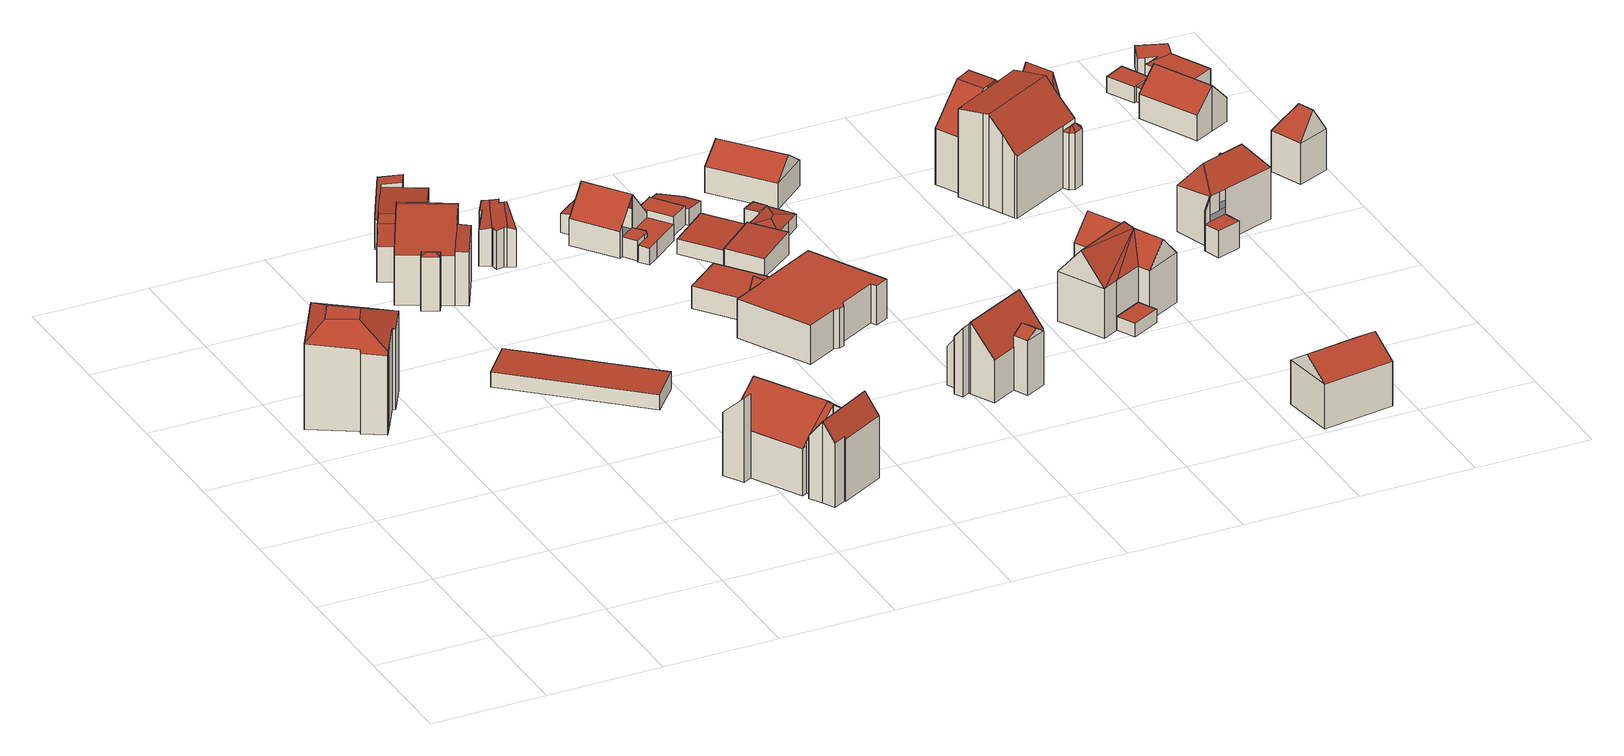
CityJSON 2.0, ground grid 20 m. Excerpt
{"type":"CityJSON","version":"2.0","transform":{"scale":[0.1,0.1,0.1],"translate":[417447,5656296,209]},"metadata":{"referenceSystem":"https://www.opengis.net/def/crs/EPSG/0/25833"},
"CityObjects":{
"building1":{"type":"Building","attributes":{"Dachtyp_tdc":"tdcCutTentRoof","Gemeindeschluessel":14612000,"Dachneigung":28.52,"QualitaetDacherkennung":40,"Geometrietyp2DReferenz":"3000","measuredHeight":17.37,"function":"31001_9998","roofType":"9999"},"geometry":[{"type":"Solid","lod":"2","boundaries":[[[[0,1,2,3]],[[1,4,5,2]],[[4,6,7,5]],[[6,8,9,7]],[[8,10,11,9]],[[10,12,13,11]],[[12,14,15,13]],[[14,16,17,15]],[[16,18,19,17]],[[18,20,21,19]],[[20,22,23,21]],[[22,24,25,23]],[[24,26,27,25]],[[26,28,29,27]],[[28,30,31,29]],[[30,0,3,31]],[[4,1,32,33]],[[16,14,12,10,8,6,4,33,34]],[[26,24,22,20,18,16,34,35]],[[1,0,30,28,26,35,32]],[[35,34,33,32]],[[3,2,5,7,9,11,13,15,17,19,21,23,25,27,29,31]]]],"semantics":{"surfaces":[{"type":"WallSurface"},{"type":"RoofSurface"},{"type":"GroundSurface"}],"values":[[0,0,0,0,0,0,0,0,0,0,0,0,0,0,0,0,1,1,1,1,1,2]]}}]},
"building2":{"type":"Building","attributes":{"Dachtyp_tdc":"tdcPolyFlatRoof","Gemeindeschluessel":14612000,"Dachneigung":3.77,"QualitaetDacherkennung":85,"Geometrietyp2DReferenz":"3000","measuredHeight":3.14,"function":"31001_9998","roofType":"2100"},"geometry":[{"type":"Solid","lod":"2","boundaries":[[[[36,37,38,39]],[[37,40,41,38]],[[40,42,43,41]],[[42,44,45,43]],[[44,46,47,45]],[[46,48,49,47]],[[48,36,39,49]],[[48,46,44,42,40,37,36]],[[39,38,41,43,45,47,49]]]],"semantics":{"surfaces":[{"type":"WallSurface"},{"type":"RoofSurface"},{"type":"GroundSurface"}],"values":[[0,0,0,0,0,0,0,1,2]]}}]},
"building3":{"type":"Building","attributes":{"Gemeindeschluessel":14612000,"Geometrietyp2DReferenz":"3000","function":"31001_9998","roofType":"9999"},"children":["building3-1","building3-2","building3-3","building3-4","building3-5","building3-6"]},
"building3-1":{"type":"BuildingPart","attributes":{"Dachtyp_tdc":"tdcPolyFlatRoof","Dachneigung":6.66,"QualitaetDacherkennung":49,"Geometrietyp2DReferenz":"3000","measuredHeight":5.8,"roofType":"2100"},"parents":["building3"],"geometry":[{"type":"MultiSurface","lod":"2","boundaries":[[[50,51,52,53,54]],[[51,55,56,52]],[[55,57,58,56]],[[57,59,60,58]],[[59,61,62,60]],[[61,63,64,65,62]],[[66,63,61,59,57,55,51,50,67]],[[53,52,56,58,60,62,65,68]]],"semantics":{"surfaces":[{"type":"WallSurface"},{"type":"RoofSurface"},{"type":"GroundSurface"}],"values":[0,0,0,0,0,0,1,2]}}]},
"building3-2":{"type":"BuildingPart","attributes":{"Dachtyp_tdc":"tdcPolyFlatRoof","Dachneigung":7.42,"QualitaetDacherkennung":67,"Geometrietyp2DReferenz":"3000","measuredHeight":7.03,"roofType":"2100"},"parents":["building3"],"geometry":[{"type":"MultiSurface","lod":"2","boundaries":[[[69,70,71,72]],[[70,73,74,71]],[[73,75,76,77,78,74]],[[75,73,70,69,79]],[[80,72,71,74,78]]],"semantics":{"surfaces":[{"type":"WallSurface"},{"type":"RoofSurface"},{"type":"GroundSurface"}],"values":[0,0,0,1,2]}}]},
"building3-3":{"type":"BuildingPart","attributes":{"Dachtyp_tdc":"tdcFreeFormRoof","Dachneigung":21.34,"QualitaetDacherkennung":14,"Geometrietyp2DReferenz":"3000","measuredHeight":9.99,"roofType":"5000"},"parents":["building3"],"geometry":[{"type":"MultiSurface","lod":"2","boundaries":[[[81,82,83,84,85]],[[82,86,87,83]],[[86,88,89,90,87]],[[91,88,86]],[[92,91,86,82]],[[92,82,81]],[[91,92,81,88]],[[84,83,87,90]]],"semantics":{"surfaces":[{"type":"WallSurface"},{"type":"RoofSurface"},{"type":"GroundSurface"}],"values":[0,0,0,1,1,1,1,2]}}]},
"building3-4":{"type":"BuildingPart","attributes":{"Dachtyp_tdc":"tdcGableRoof","Dachneigung":10.05,"QualitaetDacherkennung":28,"Geometrietyp2DReferenz":"3000","measuredHeight":7.06,"roofType":"3100"},"parents":["building3"],"geometry":[{"type":"MultiSurface","lod":"2","boundaries":[[[64,93,94,65]],[[93,95,96,94]],[[77,54,53,78]],[[64,97,67,98,99,100,93]],[[101,100,99,76,102]],[[77,76,99,98,50,54]],[[93,100,101,95]],[[65,94,96,80,78,53,68]]],"semantics":{"surfaces":[{"type":"WallSurface"},{"type":"RoofSurface"},{"type":"GroundSurface"}],"values":[0,0,0,1,1,0,0,2]}}]},
"building3-5":{"type":"BuildingPart","attributes":{"Dachtyp_tdc":"tdcPolyFlatRoof","Dachneigung":6.28,"QualitaetDacherkennung":40,"Geometrietyp2DReferenz":"3000","measuredHeight":9.75,"roofType":"2100"},"parents":["building3"],"geometry":[{"type":"MultiSurface","lod":"2","boundaries":[[[103,104,105,106,107]],[[108,109,110,111,112]],[[109,103,107,110]],[[109,108,113,104,103]],[[107,106,111,110]]],"semantics":{"surfaces":[{"type":"WallSurface"},{"type":"RoofSurface"},{"type":"GroundSurface"}],"values":[0,0,0,1,2]}}]},
"building3-6":{"type":"BuildingPart","attributes":{"Dachtyp_tdc":"tdcGableRoof","Dachneigung":10.21,"QualitaetDacherkennung":14,"Geometrietyp2DReferenz":"3000","measuredHeight":11.13,"roofType":"3100"},"parents":["building3"],"geometry":[{"type":"MultiSurface","lod":"2","boundaries":[[[114,115,116,96,95,101]],[[115,112,111,116]],[[105,85,84,106]],[[89,117,118,90]],[[117,119,69,72,118]],[[120,121,122,123,124]],[[89,85,105,113,125,123,122,126,117]],[[117,126,119]],[[119,126,122,121,127]],[[115,124,123,125,108,112]],[[114,120,124,115]],[[127,121,120,114]],[[96,116,111,106,84,90,118,72,80]]],"semantics":{"surfaces":[{"type":"WallSurface"},{"type":"RoofSurface"},{"type":"GroundSurface"}],"values":[0,0,0,0,0,1,1,0,0,0,0,0,2]}}]},
"building4":{"type":"Building","attributes":{"Gemeindeschluessel":14612000,"Geometrietyp2DReferenz":"3000","function":"31001_9998","roofType":"9999"},"children":["building4-1","building4-2","building4-3","building4-4","building4-5"]},
"building4-1":{"type":"BuildingPart","attributes":{"Dachtyp_tdc":"tdcPolyFlatRoof","Dachneigung":43.69,"QualitaetDacherkennung":62,"Geometrietyp2DReferenz":"3000","measuredHeight":14.95,"roofType":"2100"},"parents":["building4"],"geometry":[{"type":"MultiSurface","lod":"2","boundaries":[[[128,129,130,131]],[[129,132,133,134,130]],[[135,128,131,136,137]],[[135,132,129,128]],[[131,130,134,136]]],"semantics":{"surfaces":[{"type":"WallSurface"},{"type":"RoofSurface"},{"type":"GroundSurface"}],"values":[0,0,0,1,2]}}]},
"building4-2":{"type":"BuildingPart","attributes":{"Dachtyp_tdc":"tdcGableRoof","Dachneigung":52.6,"QualitaetDacherkennung":53,"Geometrietyp2DReferenz":"3000","measuredHeight":14.58,"roofType":"3100"},"parents":["building4"],"geometry":[{"type":"MultiSurface","lod":"2","boundaries":[[[138,139,140,141]],[[139,142,143,140]],[[142,144,145,143]],[[144,146,147,145]],[[146,148,149,147]],[[148,150,151,149]],[[150,152,153,151]],[[152,154,155,156,153]],[[150,148,146,144,142,139]],[[139,138,157,158,154,152,150]],[[141,140,143,145,147,149,151,153,156,159]]],"semantics":{"surfaces":[{"type":"WallSurface"},{"type":"RoofSurface"},{"type":"GroundSurface"}],"values":[0,0,0,0,0,0,0,0,1,1,2]}}]},
"building4-3":{"type":"BuildingPart","attributes":{"Dachtyp_tdc":"tdcGableRoof","Dachneigung":35.42,"QualitaetDacherkennung":47,"Geometrietyp2DReferenz":"3000","measuredHeight":13.56,"roofType":"3100"},"parents":["building4"],"geometry":[{"type":"MultiSurface","lod":"2","boundaries":[[[155,160,161,162,163,156]],[[164,165,159,166]],[[167,168,169,170,171,157,172]],[[155,158,171,170,160]],[[164,167,172,165]],[[159,156,163,173,166]]],"semantics":{"surfaces":[{"type":"WallSurface"},{"type":"RoofSurface"},{"type":"GroundSurface"}],"values":[0,0,1,1,0,2]}}]},
"building4-4":{"type":"BuildingPart","attributes":{"Dachtyp_tdc":"tdcGableRoof","Dachneigung":36.46,"QualitaetDacherkennung":37,"Geometrietyp2DReferenz":"3000","measuredHeight":13.59,"roofType":"3100"},"parents":["building4"],"geometry":[{"type":"MultiSurface","lod":"2","boundaries":[[[162,174,175,163]],[[174,137,136,175]],[[133,176,177,134]],[[176,178,179,177]],[[180,181,182,183,184]],[[185,186,174,161,187,169,184,183]],[[162,161,174]],[[137,186,185,133]],[[174,186,137]],[[133,185,183,182,176]],[[176,182,181,188,178]],[[179,173,163,175,136,134,177]]],"semantics":{"surfaces":[{"type":"WallSurface"},{"type":"RoofSurface"},{"type":"GroundSurface"}],"values":[0,0,0,0,1,1,0,0,0,0,0,2]}}]},
"building4-5":{"type":"BuildingPart","attributes":{"Dachtyp_tdc":"tdcPolyFlatRoof","Dachneigung":36.6,"QualitaetDacherkennung":60,"Geometrietyp2DReferenz":"3000","measuredHeight":11.81,"roofType":"2100"},"parents":["building4"],"geometry":[{"type":"MultiSurface","lod":"2","boundaries":[[[188,189,190,179,178]],[[189,191,192,190]],[[191,193,194,192]],[[193,195,196,194]],[[195,197,198,196]],[[197,199,200,198]],[[199,201,202,200]],[[201,203,204,202]],[[203,205,206,204]],[[205,207,208,206]],[[207,209,210,208]],[[209,211,212,210]],[[211,213,214,212]],[[213,215,216,214]],[[215,217,167,164,166,216]],[[217,215,213,211,209,207,205,203,201,199,197,195,193,191,189,188,180]],[[173,179,190,192,194,196,198,200,202,204,206,208,210,212,214,216,166]]],"semantics":{"surfaces":[{"type":"WallSurface"},{"type":"RoofSurface"},{"type":"GroundSurface"}],"values":[0,0,0,0,0,0,0,0,0,0,0,0,0,0,0,1,2]}}]},
"building5":{"type":"Building","attributes":{"Dachtyp_tdc":"tdcCutGableRoof","Gemeindeschluessel":14612000,"Dachneigung":4.61,"QualitaetDacherkennung":60,"Geometrietyp2DReferenz":"3000","measuredHeight":7.05,"function":"31001_9998","roofType":"9999"},"geometry":[{"type":"Solid","lod":"2","boundaries":[[[[218,219,220,221]],[[219,222,223,220]],[[222,224,225,223]],[[218,226,227,228,229,230]],[[231,232,233,224]],[[230,234,235,236,231,224,222,219,218]],[[225,237,238,239,240,241,242,243,244,245,246,247,221,220,223]],[[224,233,237,225]],[[233,232,238,237]],[[232,231,239,238]],[[231,236,240,239]],[[236,235,241,240]],[[235,234,242,241]],[[234,230,243,242]],[[230,229,244,243]],[[229,228,245,244]],[[228,227,246,245]],[[227,226,247,246]],[[226,218,221,247]]]],"semantics":{"surfaces":[{"type":"WallSurface"},{"type":"RoofSurface"},{"type":"GroundSurface"}],"values":[[0,0,0,1,1,1,2,0,0,0,0,0,0,0,0,0,0,0,0]]}}]},
"building6":{"type":"Building","attributes":{"Dachtyp_tdc":"tdcPolyFlatRoof","Gemeindeschluessel":14612000,"Dachneigung":8.05,"QualitaetDacherkennung":62,"Geometrietyp2DReferenz":"3000","measuredHeight":3.68,"function":"31001_9998","roofType":"2100"},"geometry":[{"type":"Solid","lod":"2","boundaries":[[[[248,249,250,251]],[[249,252,253,250]],[[252,254,255,253]],[[254,248,251,255]],[[254,252,249,248]],[[251,250,253,255]]]],"semantics":{"surfaces":[{"type":"WallSurface"},{"type":"RoofSurface"},{"type":"GroundSurface"}],"values":[[0,0,0,0,1,2]]}}]},
"building7":{"type":"Building","attributes":{"Gemeindeschluessel":14612000,"Geometrietyp2DReferenz":"3000","function":"31001_9998","roofType":"9999"},"children":["building7-1","building7-2"]},
"building7-1":{"type":"BuildingPart","attributes":{"Dachtyp_tdc":"tdcPolyFlatRoof","Dachneigung":0,"QualitaetDacherkennung":42,"Geometrietyp2DReferenz":"3000","measuredHeight":3.57,"roofType":"1000"},"parents":["building7"],"geometry":[{"type":"MultiSurface","lod":"2","boundaries":[[[256,257,258,259]],[[257,260,261,258]],[[260,262,263,261]],[[262,264,265,263]],[[264,266,267,265]],[[266,264,262,260,257,256,268]],[[259,258,261,263,265,267,269]]],"semantics":{"surfaces":[{"type":"WallSurface"},{"type":"RoofSurface"},{"type":"GroundSurface"}],"values":[0,0,0,0,0,1,2]}}]},
"building7-2":{"type":"BuildingPart","attributes":{"Dachtyp_tdc":"tdcGableRoof","Dachneigung":49.56,"QualitaetDacherkennung":80,"Geometrietyp2DReferenz":"3000","measuredHeight":9.55,"roofType":"3100"},"parents":["building7"],"geometry":[{"type":"MultiSurface","lod":"2","boundaries":[[[270,271,259,272]],[[271,273,268,269,259]],[[274,275,276,267,266]],[[275,277,278,276]],[[277,279,280,278]],[[279,281,282,280]],[[281,283,284,282]],[[283,285,286,284]],[[285,270,272,286]],[[281,279,277,275,274,273]],[[273,271,270,285,283,281]],[[272,259,269,267,276,278,280,282,284,286]]],"semantics":{"surfaces":[{"type":"WallSurface"},{"type":"RoofSurface"},{"type":"GroundSurface"}],"values":[0,0,0,0,0,0,0,0,0,1,1,2]}}]},
"building8":{"type":"Building","attributes":{"Dachtyp_tdc":"tdcPolyFlatRoof","Gemeindeschluessel":14612000,"Dachneigung":0,"QualitaetDacherkennung":79,"Geometrietyp2DReferenz":"3000","measuredHeight":3.93,"function":"31001_9998","roofType":"1000"},"geometry":[{"type":"Solid","lod":"2","boundaries":[[[[287,288,289,290]],[[288,291,292,289]],[[291,293,294,292]],[[293,295,296,294]],[[295,297,298,296]],[[297,299,300,298]],[[299,287,290,300]],[[299,297,295,293,291,288,287]],[[290,289,292,294,296,298,300]]]],"semantics":{"surfaces":[{"type":"WallSurface"},{"type":"RoofSurface"},{"type":"GroundSurface"}],"values":[[0,0,0,0,0,0,0,1,2]]}}]},
"building9":{"type":"Building","attributes":{"Dachtyp_tdc":"tdcPolyFlatRoof","Gemeindeschluessel":14612000,"Dachneigung":0,"QualitaetDacherkennung":0,"Geometrietyp2DReferenz":"3000","BezugspunktDach":"2000","measuredHeight":3,"function":"31001_9998"},"geometry":[{"type":"MultiSurface","lod":"2","boundaries":[[[301,302,303,304,305,306,307,308,309]],[[309,308,310,311]],[[308,307,312,310]],[[307,306,313,312]],[[306,305,314,313]],[[305,304,315,314]],[[304,303,316,315]],[[303,302,317,316]],[[302,301,318,317]],[[301,309,311,318]],[[311,310,312,313,314,315,316,317,318]]],"semantics":{"surfaces":[{"type":"RoofSurface"},{"type":"WallSurface"},{"type":"GroundSurface"}],"values":[0,1,1,1,1,1,1,1,1,1,2]}}]},
"building10":{"type":"Building","attributes":{"Gemeindeschluessel":14612000,"Geometrietyp2DReferenz":"3000","function":"31001_9998","roofType":"9999"},"children":["building10-1","building10-2"]},
"building10-1":{"type":"BuildingPart","attributes":{"Dachtyp_tdc":"tdcPolyFlatRoof","Dachneigung":0,"QualitaetDacherkennung":42,"Geometrietyp2DReferenz":"3000","measuredHeight":7,"roofType":"1000"},"parents":["building10"],"geometry":[{"type":"MultiSurface","lod":"2","boundaries":[[[319,320,321,322]],[[320,323,324,321]],[[323,325,326,324]],[[325,327,328,326]],[[327,329,330,328]],[[329,331,332,330]],[[331,333,334,332]],[[333,335,336,334]],[[335,337,338,339,336]],[[340,341,342,343,344]],[[341,319,322,342]],[[341,340,337,335,333,331,329,327,325,323,320,319]],[[322,321,324,326,328,330,332,334,336,339,343,342]]],"semantics":{"surfaces":[{"type":"WallSurface"},{"type":"RoofSurface"},{"type":"GroundSurface"}],"values":[0,0,0,0,0,0,0,0,0,0,0,1,2]}}]},
"building10-2":{"type":"BuildingPart","attributes":{"Dachtyp_tdc":"tdcGableRoof","Dachneigung":68.84,"QualitaetDacherkennung":14,"Geometrietyp2DReferenz":"3000","measuredHeight":6.98,"roofType":"3100"},"parents":["building10"],"geometry":[{"type":"MultiSurface","lod":"2","boundaries":[[[345,344,343,346]],[[338,347,348,339]],[[347,345,346,348]],[[345,347,349]],[[344,345,349,350]],[[347,338,350,349]],[[346,343,339,348]]],"semantics":{"surfaces":[{"type":"WallSurface"},{"type":"RoofSurface"},{"type":"GroundSurface"}],"values":[0,0,0,0,1,1,2]}}]},
"building11":{"type":"Building","attributes":{"Dachtyp_tdc":"tdcPolyFlatRoof","Gemeindeschluessel":14612000,"Dachneigung":0,"QualitaetDacherkennung":71,"Geometrietyp2DReferenz":"3000","measuredHeight":3.41,"function":"31001_9998","roofType":"1000"},"geometry":[{"type":"Solid","lod":"2","boundaries":[[[[351,352,353,354]],[[352,355,356,353]],[[355,357,358,356]],[[357,359,360,358]],[[359,351,354,360]],[[359,357,355,352,351]],[[354,353,356,358,360]]]],"semantics":{"surfaces":[{"type":"WallSurface"},{"type":"RoofSurface"},{"type":"GroundSurface"}],"values":[[0,0,0,0,0,1,2]]}}]},
"building12":{"type":"Building","attributes":{"Dachtyp_tdc":"tdcPolyFlatRoof","Gemeindeschluessel":14612000,"Dachneigung":4.39,"QualitaetDacherkennung":85,"Geometrietyp2DReferenz":"3000","measuredHeight":3.27,"function":"31001_9998","roofType":"2100"},"geometry":[{"type":"Solid","lod":"2","boundaries":[[[[361,362,363,364]],[[362,365,366,363]],[[365,367,368,366]],[[367,361,364,368]],[[367,365,362,361]],[[364,363,366,368]]]],"semantics":{"surfaces":[{"type":"WallSurface"},{"type":"RoofSurface"},{"type":"GroundSurface"}],"values":[[0,0,0,0,1,2]]}}]},
"building13":{"type":"Building","attributes":{"Dachtyp_tdc":"tdcPolyFlatRoof","Gemeindeschluessel":14612000,"Dachneigung":8.22,"QualitaetDacherkennung":46,"Geometrietyp2DReferenz":"3000","measuredHeight":2.89,"function":"31001_9998","roofType":"2100"},"geometry":[{"type":"Solid","lod":"2","boundaries":[[[[369,370,371,372]],[[370,373,374,371]],[[373,375,376,374]],[[375,377,378,376]],[[377,379,380,378]],[[379,369,372,380]],[[379,377,375,373,370,369]],[[372,371,374,376,378,380]]]],"semantics":{"surfaces":[{"type":"WallSurface"},{"type":"RoofSurface"},{"type":"GroundSurface"}],"values":[[0,0,0,0,0,0,1,2]]}}]},
"building14":{"type":"Building","attributes":{"Dachtyp_tdc":"tdcPolyFlatRoof","Gemeindeschluessel":14612000,"Dachneigung":4.77,"QualitaetDacherkennung":70,"Geometrietyp2DReferenz":"3000","measuredHeight":4.05,"function":"31001_9998","roofType":"2100"},"geometry":[{"type":"Solid","lod":"2","boundaries":[[[[381,382,383,384]],[[382,385,386,383]],[[385,387,388,386]],[[387,389,390,388]],[[389,381,384,390]],[[389,387,385,382,381]],[[384,383,386,388,390]]]],"semantics":{"surfaces":[{"type":"WallSurface"},{"type":"RoofSurface"},{"type":"GroundSurface"}],"values":[[0,0,0,0,0,1,2]]}}]},
"building15":{"type":"Building","attributes":{"Gemeindeschluessel":14612000,"Geometrietyp2DReferenz":"3000","function":"31001_9998","roofType":"9999"},"children":["building15-1","building15-2"]},
"building15-1":{"type":"BuildingPart","attributes":{"Dachtyp_tdc":"tdcGableRoof","Dachneigung":51.88,"QualitaetDacherkennung":61,"Geometrietyp2DReferenz":"3000","measuredHeight":12.92,"roofType":"3100"},"parents":["building15"],"geometry":[{"type":"MultiSurface","lod":"2","boundaries":[[[391,392,393,394]],[[392,395,396,393]],[[395,397,398,396]],[[397,399,400,398]],[[399,401,402,400]],[[401,403,404,402]],[[403,405,406,404]],[[405,407,408,406]],[[407,409,410,408]],[[409,411,412,410]],[[411,413,414,412]],[[413,415,416,414]],[[415,417,418,416]],[[417,419,420,418]],[[419,421,422,420]],[[421,423,424,422]],[[423,425,426,424]],[[421,419,417,415,413,411,409,407,405,403,401,399,397,395]],[[395,392,391,425,423,421]],[[394,393,396,398,400,402,404,406,408,410,412,414,416,418,420,422,424,426]]],"semantics":{"surfaces":[{"type":"WallSurface"},{"type":"RoofSurface"},{"type":"GroundSurface"}],"values":[0,0,0,0,0,0,0,0,0,0,0,0,0,0,0,0,0,1,1,2]}}]},
"building15-2":{"type":"BuildingPart","attributes":{"Dachtyp_tdc":"tdcGableRoof","Dachneigung":30.72,"QualitaetDacherkennung":38,"Geometrietyp2DReferenz":"3000","measuredHeight":10.99,"roofType":"3100"},"parents":["building15"],"geometry":[{"type":"MultiSurface","lod":"2","boundaries":[[[427,428,429,426]],[[428,430,431,429]],[[430,432,391,394,431]],[[427,426,425]],[[427,433,434,428]],[[430,434,433,432]],[[433,427,432]],[[428,434,430]],[[429,431,394,426]]],"semantics":{"surfaces":[{"type":"WallSurface"},{"type":"RoofSurface"},{"type":"GroundSurface"}],"values":[0,0,0,0,1,1,0,0,2]}}]},
"building16":{"type":"Building","attributes":{"Gemeindeschluessel":14612000,"Geometrietyp2DReferenz":"3000","function":"31001_9998","roofType":"9999"},"children":["building16-1","building16-2"]},
"building16-1":{"type":"BuildingPart","attributes":{"Dachtyp_tdc":"tdcPolyFlatRoof","Dachneigung":6.68,"QualitaetDacherkennung":65,"Geometrietyp2DReferenz":"3000","measuredHeight":2.9,"roofType":"2100"},"parents":["building16"],"geometry":[{"type":"MultiSurface","lod":"2","boundaries":[[[435,436,437,438]],[[436,439,440,441,437]],[[442,435,438,443,444]],[[442,439,436,435]],[[438,437,441,443]]],"semantics":{"surfaces":[{"type":"WallSurface"},{"type":"RoofSurface"},{"type":"GroundSurface"}],"values":[0,0,0,1,2]}}]},
"building16-2":{"type":"BuildingPart","attributes":{"Dachtyp_tdc":"tdcFreeFormRoof","Dachneigung":11.15,"QualitaetDacherkennung":39,"Geometrietyp2DReferenz":"3000","measuredHeight":2.94,"roofType":"5000"},"parents":["building16"],"geometry":[{"type":"MultiSurface","lod":"2","boundaries":[[[445,444,443,446]],[[440,447,448,441]],[[447,449,450,448]],[[449,451,452,450]],[[451,445,446,452]],[[447,440,453]],[[440,444,445,454,453]],[[445,451,454]],[[451,449,447,453,454]],[[446,443,441,448,450,452]]],"semantics":{"surfaces":[{"type":"WallSurface"},{"type":"RoofSurface"},{"type":"GroundSurface"}],"values":[0,0,0,0,0,1,1,1,1,2]}}]},
"building17":{"type":"Building","attributes":{"Gemeindeschluessel":14612000,"Dachtyp_tdc":"tdcGableRoof","Dachneigung":35.93,"QualitaetDacherkennung":68,"Geometrietyp2DReferenz":"3000","measuredHeight":7.62,"function":"31001_9998","roofType":"3100"},"geometry":[{"type":"Solid","lod":"2","boundaries":[[[[455,456,457,458]],[[456,459,460,457]],[[459,461,462,460]],[[461,455,458,462]],[[459,456,463]],[[455,461,464]],[[456,455,464,463]],[[461,459,463,464]],[[458,457,460,462]]]],"semantics":{"surfaces":[{"type":"WallSurface"},{"type":"RoofSurface"},{"type":"GroundSurface"}],"values":[[0,0,0,0,0,0,1,1,2]]}}]},
"building18":{"type":"Building","attributes":{"Dachtyp_tdc":"tdcPolyFlatRoof","Gemeindeschluessel":14612000,"Dachneigung":0,"QualitaetDacherkennung":38,"Geometrietyp2DReferenz":"3000","measuredHeight":2.47,"function":"31001_9998","roofType":"1000"},"geometry":[{"type":"Solid","lod":"2","boundaries":[[[[465,466,467,468]],[[466,469,470,467]],[[469,471,472,470]],[[471,473,474,472]],[[473,465,468,474]],[[473,471,469,466,465]],[[468,467,470,472,474]]]],"semantics":{"surfaces":[{"type":"WallSurface"},{"type":"RoofSurface"},{"type":"GroundSurface"}],"values":[[0,0,0,0,0,1,2]]}}]},
"building19":{"type":"Building","attributes":{"Dachtyp_tdc":"tdcFreeFormRoof","Gemeindeschluessel":14612000,"Dachneigung":49.35,"QualitaetDacherkennung":37,"Geometrietyp2DReferenz":"3000","measuredHeight":14.19,"function":"31001_9998","roofType":"5000"},"geometry":[{"type":"Solid","lod":"2","boundaries":[[[[475,476,477,478]],[[476,479,480,477]],[[479,481,482,480]],[[481,483,484,482]],[[483,485,486,484]],[[485,487,488,486]],[[487,489,490,488]],[[489,491,492,490]],[[491,475,478,492]],[[493,487,485,494]],[[495,496,494,485,483]],[[495,497,496]],[[481,497,495]],[[479,497,481]],[[497,479,476]],[[498,497,476,475]],[[491,489,493,494,496,497,498]],[[487,493,489]],[[481,495,483]],[[491,498,475]],[[478,477,480,482,484,486,488,490,492]]]],"semantics":{"surfaces":[{"type":"WallSurface"},{"type":"RoofSurface"},{"type":"GroundSurface"}],"values":[[0,0,0,0,0,0,0,0,0,1,1,1,1,1,1,1,1,0,0,0,2]]}}]},
"building20":{"type":"Building","attributes":{"Gemeindeschluessel":14612000,"Geometrietyp2DReferenz":"3000","function":"31001_9998","roofType":"9999"},"children":["building20-1","building20-2","building20-3","building20-4"]},
"building20-1":{"type":"BuildingPart","attributes":{"Dachtyp_tdc":"tdcGableRoof","Dachneigung":45.49,"QualitaetDacherkennung":35,"Geometrietyp2DReferenz":"3000","measuredHeight":16.76,"roofType":"3100"},"parents":["building20"],"geometry":[{"type":"MultiSurface","lod":"2","boundaries":[[[499,500,501]],[[502,503,504,505,506,507]],[[508,509,510,511,512]],[[509,513,514,510]],[[513,515,516,514]],[[517,518,519,520]],[[518,521,522,519]],[[521,499,501,522]],[[517,515,513,509,508,503,502,523]],[[523,524,525,526,499,521,518,517]],[[501,527,528,506,505,511,510,514,516,520,519,522]],[[515,517,520,516]]],"semantics":{"surfaces":[{"type":"WallSurface"},{"type":"RoofSurface"},{"type":"GroundSurface"}],"values":[0,0,0,0,0,0,0,0,1,1,2,0]}}]},
"building20-2":{"type":"BuildingPart","attributes":{"Dachtyp_tdc":"tdcFreeFormRoof","Dachneigung":45.46,"QualitaetDacherkennung":12,"Geometrietyp2DReferenz":"3000","measuredHeight":11.06,"roofType":"5000"},"parents":["building20"],"geometry":[{"type":"MultiSurface","lod":"2","boundaries":[[[504,529,530,505]],[[529,531,532,530]],[[531,533,534,532]],[[533,535,536,534]],[[535,512,511,536]],[[537,512,535]],[[538,537,535,533]],[[539,538,533,531]],[[540,539,531,529]],[[540,529,504]],[[537,538,539,540,504,512]],[[505,530,532,534,536,511]]],"semantics":{"surfaces":[{"type":"WallSurface"},{"type":"RoofSurface"},{"type":"GroundSurface"}],"values":[0,0,0,0,0,1,1,1,1,1,1,2]}}]},
"building20-3":{"type":"BuildingPart","attributes":{"Dachtyp_tdc":"tdcFreeFormRoof","Dachneigung":79.91,"QualitaetDacherkennung":18,"Geometrietyp2DReferenz":"3000","measuredHeight":16.95,"roofType":"5000"},"parents":["building20"],"geometry":[{"type":"MultiSurface","lod":"2","boundaries":[[[541,542,543,544]],[[542,507,506,543]],[[545,546,547]],[[546,548,549,547]],[[548,550,551,549]],[[550,552,553,551]],[[552,541,544,553]],[[548,546,545,554,555]],[[554,556,507,557,555]],[[507,542,557]],[[542,541,552,550,548,555,557]],[[544,543,506,528,527,547,549,551,553]]],"semantics":{"surfaces":[{"type":"WallSurface"},{"type":"RoofSurface"},{"type":"GroundSurface"}],"values":[0,0,0,0,0,0,0,1,1,1,1,2]}}]},
"building20-4":{"type":"BuildingPart","attributes":{"Dachtyp_tdc":"tdcCutGableRoof","Dachneigung":47.27,"QualitaetDacherkennung":27,"Geometrietyp2DReferenz":"3000","measuredHeight":16.42,"roofType":"9999"},"parents":["building20"],"geometry":[{"type":"MultiSurface","lod":"2","boundaries":[[[558,559,560,561]],[[559,562,563,560]],[[562,545,547,563]],[[500,558,561,501]],[[500,526,564,565,558]],[[562,559,566,567,525,568,545]],[[569,565,564,570,567,566]],[[558,565,569,566,559]],[[561,560,563,547,527,501]]],"semantics":{"surfaces":[{"type":"WallSurface"},{"type":"RoofSurface"},{"type":"GroundSurface"}],"values":[0,0,0,0,1,1,1,0,2]}}]},
"building21":{"type":"Building","attributes":{"Dachtyp_tdc":"tdcGableRoof","Gemeindeschluessel":14612000,"Dachneigung":32.96,"QualitaetDacherkennung":57,"Geometrietyp2DReferenz":"3000","measuredHeight":11.17,"function":"31001_9998","roofType":"3100"},"geometry":[{"type":"Solid","lod":"2","boundaries":[[[[571,572,573,574]],[[572,575,576,573]],[[575,577,578,576]],[[577,571,574,578]],[[575,572,579]],[[571,577,580]],[[572,571,580,579]],[[577,575,579,580]],[[574,573,576,578]]]],"semantics":{"surfaces":[{"type":"WallSurface"},{"type":"RoofSurface"},{"type":"GroundSurface"}],"values":[[0,0,0,0,0,0,1,1,2]]}}]},
"building22":{"type":"Building","attributes":{"Dachtyp_tdc":"tdcFreeFormRoof","Gemeindeschluessel":14612000,"Dachneigung":53.58,"QualitaetDacherkennung":16,"Geometrietyp2DReferenz":"3000","measuredHeight":9.9,"function":"31001_9998","roofType":"5000"},"geometry":[{"type":"Solid","lod":"2","boundaries":[[[[581,582,583,584]],[[582,585,586,583]],[[585,587,588,586]],[[587,581,584,588]],[[589,590,587,585]],[[589,585,582]],[[590,589,582,581]],[[590,581,587]],[[584,583,586,588]]]],"semantics":{"surfaces":[{"type":"WallSurface"},{"type":"RoofSurface"},{"type":"GroundSurface"}],"values":[[0,0,0,0,1,1,1,1,2]]}}]},
"building23":{"type":"Building","attributes":{"Gemeindeschluessel":14612000,"Geometrietyp2DReferenz":"3000","function":"31001_9998","roofType":"9999"},"children":["building23-1","building23-2","building23-3"]},
"building23-1":{"type":"BuildingPart","attributes":{"Dachtyp_tdc":"tdcHipRoof","Dachneigung":52.4,"QualitaetDacherkennung":53,"Geometrietyp2DReferenz":"3000","measuredHeight":12.68,"roofType":"3200"},"parents":["building23"],"geometry":[{"type":"MultiSurface","lod":"2","boundaries":[[[591,592,593,594,595]],[[592,596,597,593]],[[596,598,599,597]],[[598,600,601,599]],[[600,602,603,604,605,601]],[[606,607,608]],[[609,610,611,612]],[[610,613,614,615,611]],[[610,609,616]],[[598,596,592,591,617,618]],[[609,606,619,620,602,600,598,618,616]],[[617,613,610,616,618]],[[594,593,597,599,601,605,607,612,611,615,621]],[[606,609,612,607]]],"semantics":{"surfaces":[{"type":"WallSurface"},{"type":"RoofSurface"},{"type":"GroundSurface"}],"values":[0,0,0,0,0,0,0,0,1,1,1,1,2,0]}}]},
"building23-2":{"type":"BuildingPart","attributes":{"Dachtyp_tdc":"tdcPolyFlatRoof","Dachneigung":0,"QualitaetDacherkennung":45,"Geometrietyp2DReferenz":"3000","measuredHeight":4.79,"roofType":"1000"},"parents":["building23"],"geometry":[{"type":"MultiSurface","lod":"2","boundaries":[[[614,622,623,615]],[[622,624,625,623]],[[624,595,594,625]],[[595,624,622,614,626]],[[615,623,625,594,621]]],"semantics":{"surfaces":[{"type":"WallSurface"},{"type":"RoofSurface"},{"type":"GroundSurface"}],"values":[0,0,0,1,2]}}]},
"building23-3":{"type":"BuildingPart","attributes":{"Dachtyp_tdc":"tdcGableRoof","Dachneigung":57.12,"QualitaetDacherkennung":41,"Geometrietyp2DReferenz":"3000","measuredHeight":8.79,"roofType":"3100"},"parents":["building23"],"geometry":[{"type":"MultiSurface","lod":"2","boundaries":[[[627,628,629,630]],[[628,608,607,629]],[[604,627,630,605]],[[631,603,620,632,633]],[[608,628,633,632,619]],[[604,603,631,627]],[[627,631,633,628]],[[630,629,607,605]]],"semantics":{"surfaces":[{"type":"WallSurface"},{"type":"RoofSurface"},{"type":"GroundSurface"}],"values":[0,0,0,1,1,0,0,2]}}]},
"building24":{"type":"Building","attributes":{"Dachtyp_tdc":"tdcPolyFlatRoof","Gemeindeschluessel":14612000,"Dachneigung":0,"QualitaetDacherkennung":51,"Geometrietyp2DReferenz":"3000","measuredHeight":2.8,"function":"31001_9998","roofType":"1000"},"geometry":[{"type":"Solid","lod":"2","boundaries":[[[[634,635,636,637]],[[635,638,639,636]],[[638,640,641,639]],[[640,642,643,641]],[[642,644,645,643]],[[644,634,637,645]],[[644,642,640,638,635,634]],[[637,636,639,641,643,645]]]],"semantics":{"surfaces":[{"type":"WallSurface"},{"type":"RoofSurface"},{"type":"GroundSurface"}],"values":[[0,0,0,0,0,0,1,2]]}}]},
"building25":{"type":"Building","attributes":{"Dachtyp_tdc":"tdcFreeFormRoof","Gemeindeschluessel":14612000,"Dachneigung":45.36,"QualitaetDacherkennung":77,"Geometrietyp2DReferenz":"3000","measuredHeight":8.11,"function":"31001_9998","roofType":"5000"},"geometry":[{"type":"Solid","lod":"2","boundaries":[[[[646,647,648,649]],[[647,650,651,648]],[[650,652,653,651]],[[652,654,655,653]],[[654,656,657,655]],[[656,658,659,657]],[[658,646,649,659]],[[656,654,652,650,647,660]],[[656,660,646,658]],[[647,646,660]],[[649,648,651,653,655,657,659]]]],"semantics":{"surfaces":[{"type":"WallSurface"},{"type":"RoofSurface"},{"type":"GroundSurface"}],"values":[[0,0,0,0,0,0,0,1,1,0,2]]}}]},
"building26":{"type":"Building","attributes":{"Dachtyp_tdc":"tdcPolyFlatRoof","Gemeindeschluessel":14612000,"Dachneigung":0,"QualitaetDacherkennung":48,"Geometrietyp2DReferenz":"3000","measuredHeight":2.6,"function":"31001_9998","roofType":"1000"},"geometry":[{"type":"Solid","lod":"2","boundaries":[[[[661,662,645,637]],[[662,663,651,645]],[[663,664,648,651]],[[664,661,637,648]],[[664,663,662,661]],[[637,645,651,648]]]],"semantics":{"surfaces":[{"type":"WallSurface"},{"type":"RoofSurface"},{"type":"GroundSurface"}],"values":[[0,0,0,0,1,2]]}}]},
"building27":{"type":"Building","attributes":{"Dachtyp_tdc":"tdcFreeFormRoof","Gemeindeschluessel":14612000,"Dachneigung":57.62,"QualitaetDacherkennung":4,"Geometrietyp2DReferenz":"3000","measuredHeight":12.07,"function":"31001_9998","roofType":"5000"},"geometry":[{"type":"Solid","lod":"2","boundaries":[[[[665,666,667,668]],[[666,669,670,667]],[[669,671,672,670]],[[671,673,674,672]],[[673,665,668,674]],[[675,673,671]],[[676,669,666]],[[676,671,669]],[[671,676,675]],[[676,666,665]],[[675,676,665,673]],[[668,667,670,672,674]]]],"semantics":{"surfaces":[{"type":"WallSurface"},{"type":"RoofSurface"},{"type":"GroundSurface"}],"values":[[0,0,0,0,0,0,1,1,1,1,1,2]]}}]},
"building28":{"type":"Building","attributes":{"Gemeindeschluessel":14612000,"Geometrietyp2DReferenz":"3000","function":"31001_9998","roofType":"9999"},"children":["building28-1","building28-2"]},
"building28-1":{"type":"BuildingPart","attributes":{"Dachtyp_tdc":"tdcPolyFlatRoof","Dachneigung":0,"QualitaetDacherkennung":67,"Geometrietyp2DReferenz":"3000","measuredHeight":3.6,"roofType":"1000"},"parents":["building28"],"geometry":[{"type":"MultiSurface","lod":"2","boundaries":[[[677,678,679,680]],[[678,681,682,679]],[[681,683,684,682]],[[683,685,686,684]],[[685,683,681,678,677]],[[680,679,682,684,686]]],"semantics":{"surfaces":[{"type":"WallSurface"},{"type":"RoofSurface"},{"type":"GroundSurface"}],"values":[0,0,0,0,1,2]}}]},
"building28-2":{"type":"BuildingPart","attributes":{"Dachtyp_tdc":"tdcPolyFlatRoof","Dachneigung":0,"QualitaetDacherkennung":54,"Geometrietyp2DReferenz":"3000","measuredHeight":3.62,"roofType":"1000"},"parents":["building28"],"geometry":[{"type":"MultiSurface","lod":"2","boundaries":[[[687,688,689,690]],[[688,677,680,689]],[[691,692,686,685]],[[691,693,694,692]],[[693,695,696,694]],[[695,697,698,696]],[[697,687,690,698]],[[697,695,693,691,685,677,688,687]],[[690,689,680,686,692,694,696,698]]],"semantics":{"surfaces":[{"type":"WallSurface"},{"type":"RoofSurface"},{"type":"GroundSurface"}],"values":[0,0,0,0,0,0,0,1,2]}}]}
},
"vertices":[
[84,626,174],[9,670,180],[9,670,27],[84,626,27],[74,780,180],[74,780,27],[76,783,178],[76,783,27],[133,750,174],[133,750,27],[131,747,176],[131,747,27],[145,738,175],[145,738,27],[147,741,173],[147,741,27],[192,715,169],[192,715,27],[193,714,169],[193,714,27],[163,664,169],[163,664,27],[158,666,172],[158,666,27],[130,619,172],[130,619,27],[121,604,172],[121,604,27],[117,598,168],[117,598,27],[81,619,171],[81,619,27],[55,693,200],[77,731,200],[121,699,200],[104,670,200],
[290,589,101],[335,640,105],[335,640,74],[290,589,74],[381,599,105],[381,599,74],[393,588,105],[393,588,74],[461,528,105],[461,528,74],[538,460,105],[538,460,74],[494,410,101],[494,410,74],
[301,1006,152],[298,1012,151],[298,1012,98],[301,1006,98],[301,1006,147],[300,1017,151],[300,1017,98],[303,1023,151],[303,1023,98],[359,1129,151],[359,1129,98],[395,1111,156],[395,1111,98],[383,1089,156],[383,1089,147],[383,1089,98],[353,1105,152],[341,1082,152],[353,1105,98],
[282,908,160],[256,921,160],[256,921,98],[282,908,98],[274,954,165],[274,954,98],[283,973,168],[283,973,163],[283,973,147],[283,973,98],[309,959,168],[309,959,98],
[313,811,194],[305,796,194],[305,796,98],[313,811,98],[313,811,187],[278,810,194],[278,810,98],[286,825,194],[286,825,187],[286,825,98],[290,814,198],[303,807,198],
[419,1070,147],[419,1070,98],[349,938,147],[349,938,98],[353,1105,147],[301,1006,167],[298,1000,168],[363,965,168],[349,938,163],[309,959,163],
[352,791,193],[333,801,195],[333,801,187],[333,801,98],[352,791,98],[373,876,195],[392,866,193],[392,866,98],[373,876,98],[373,876,187],[354,840,195],
[349,938,187],[393,914,187],[393,914,98],[249,845,187],[249,845,98],[282,908,187],[349,938,207],[309,959,207],[305,952,209],[390,907,209],[393,914,207],[373,876,203],[282,908,200],[309,959,187],
[537,201,192],[517,235,154],[517,235,42],[537,201,42],[533,244,154],[533,244,126],[533,244,42],[552,209,192],[552,209,42],[552,209,126],
[705,169,153],[718,146,188],[718,146,42],[705,169,42],[731,122,152],[731,122,42],[652,79,153],[652,79,42],[651,81,157],[651,81,42],[629,69,157],[629,69,42],[618,90,188],[618,90,42],[605,113,153],[605,113,42],[614,119,153],[614,119,136],[614,119,42],[692,162,153],[635,130,153],[702,167,42],
[609,129,136],[609,129,134],[609,129,126],[609,129,42],[696,178,136],[702,167,136],[696,178,42],[696,178,145],[680,169,159],[660,158,177],[659,157,178],[665,147,178],[702,167,145],[680,169,42],
[600,124,126],[600,124,42],[608,288,126],[608,288,42],[641,233,126],[641,233,42],[680,169,160],[641,233,161],[608,288,162],[591,278,178],[661,158,178],[533,244,128],[552,209,127],[612,131,136],[641,233,160],
[651,239,152],[651,239,42],[653,240,149],[653,240,42],[656,241,147],[656,241,42],[659,241,145],[659,241,42],[662,241,144],[662,241,42],[665,240,142],[665,240,42],[668,239,141],[668,239,42],[670,237,140],[670,237,42],[672,235,139],[672,235,42],[674,233,139],[674,233,42],[675,230,139],[675,230,42],[676,228,140],[676,228,42],[693,197,141],[693,197,42],[687,194,146],[687,194,42],[696,178,146],
[471,964,167],[484,957,169],[484,957,99],[471,964,99],[480,948,169],[480,948,99],[488,945,169],[488,945,99],[461,971,165],[445,945,164],[449,943,165],[419,894,163],[437,884,167],[457,872,169],[470,866,166],[491,943,169],[438,883,168],[439,872,168],[453,874,169],[491,943,99],[470,866,99],[457,872,99],[453,874,99],[439,872,99],[438,883,99],[437,884,99],[419,894,99],[449,943,99],[445,945,99],[461,971,99],
[630,962,141],[645,942,144],[645,942,107],[630,962,107],[587,900,144],[587,900,107],[572,919,141],[572,919,107],
[658,842,134],[672,824,134],[672,824,99],[658,842,99],[671,817,134],[671,817,99],[666,814,134],[666,814,99],[647,800,134],[647,800,99],[631,822,134],[631,822,99],[657,841,134],[657,841,99],
[697,871,135],[658,842,193],[697,871,99],[657,841,194],[631,822,156],[625,818,147],[625,818,99],[572,889,147],[572,889,99],[587,900,168],[587,900,99],[604,912,194],[604,912,99],[645,942,135],[645,942,99],[689,883,135],[689,883,99],
[662,642,132],[724,691,132],[724,691,92],[662,642,92],[783,615,132],[783,615,92],[753,592,132],[753,592,92],[730,580,132],[730,580,92],[733,575,132],[733,575,92],[721,566,132],[721,566,92],
[725,833,127],[697,871,127],[658,842,127],[672,824,127],[671,817,127],[666,814,127],[647,800,127],[659,783,127],[678,797,127],[659,783,97],[678,797,97],[647,800,97],[666,814,97],[671,817,97],[672,824,97],[658,842,97],[697,871,97],[725,833,97],
[921,485,160],[898,473,160],[898,473,90],[921,485,90],[893,483,160],[893,483,90],[828,449,160],[828,449,90],[824,438,160],[824,438,90],[816,435,160],[816,435,90],[806,436,160],[806,436,90],[753,408,160],[753,408,90],[687,532,160],[687,532,90],[741,560,160],[741,560,133],[741,560,90],[763,572,160],[851,618,160],[851,618,90],[763,572,90],[763,572,125],
[753,592,125],[753,592,90],[730,580,133],[730,580,90],[740,585,160],[751,566,160],
[697,871,140],[689,883,140],[689,883,106],[697,871,106],[719,906,140],[719,906,106],[756,856,140],[756,856,106],[725,833,140],[725,833,106],
[821,771,135],[758,724,129],[758,724,102],[821,771,102],[708,787,129],[708,787,102],[772,834,135],[772,834,102],
[719,906,136],[739,921,133],[739,921,107],[719,906,107],[775,898,130],[775,898,107],[792,875,130],[792,875,107],[760,851,136],[760,851,107],[756,856,136],[756,856,107],
[758,724,132],[821,771,139],[821,771,99],[758,724,99],[854,729,139],[854,729,99],[865,715,139],[865,715,99],[800,667,132],[800,667,99],
[990,178,180],[946,155,180],[946,155,104],[990,178,104],[925,196,233],[925,196,104],[923,200,227],[923,200,104],[910,193,227],[910,193,104],[902,208,206],[902,208,104],[915,214,206],[915,214,104],[904,237,173],[904,237,104],[943,258,173],[943,258,104],[946,259,173],[946,259,104],[952,262,173],[952,262,104],[962,267,173],[962,267,104],[967,269,173],[967,269,104],[971,272,173],[971,272,104],[1015,294,173],[1015,294,104],[1036,252,233],[1036,252,104],[1057,211,180],[1057,211,104],[1025,196,180],[1025,196,104],
[1025,196,202],[1038,171,201],[1038,171,104],[1002,153,201],[1002,153,104],[990,178,201],[1008,187,214],[1021,163,214],
[837,814,137],[861,831,134],[861,831,108],[837,814,108],[875,811,134],[875,811,133],[875,811,108],[852,794,137],[852,794,108],[852,794,133],
[821,771,133],[821,771,108],[905,770,133],[905,770,108],[883,752,133],[883,752,108],[854,729,133],[854,729,108],[869,775,138],[859,766,138],
[884,973,159],[963,876,159],[963,876,113],[884,973,113],[901,825,160],[901,825,113],[822,922,160],[822,922,113],[932,851,189],[853,947,189],
[1234,249,124],[1218,281,124],[1218,281,100],[1234,249,100],[1267,306,124],[1267,306,100],[1277,286,124],[1277,286,100],[1283,274,124],[1283,274,100],
[1277,286,188],[1267,306,188],[1267,306,99],[1277,286,99],[1218,281,188],[1218,281,99],[1190,266,188],[1190,266,99],[1148,347,188],[1148,347,99],[1225,386,188],[1225,386,99],[1210,415,188],[1210,415,99],[1273,447,188],[1273,447,99],[1339,318,188],[1339,318,99],[1241,431,229],[1272,371,229],[1169,307,241],[1268,357,241],[1282,353,228],[1308,302,228],
[1175,739,272],[1175,739,215],[1175,739,115],[1333,738,265],[1352,703,225],[1352,703,216],[1352,703,115],[1333,738,115],[1333,738,215],[1324,688,225],[1219,634,226],[1219,634,115],[1324,688,115],[1324,688,216],[1217,638,230],[1217,638,115],[1206,659,255],[1206,659,115],[1194,683,282],[1189,693,280],[1189,693,115],[1194,683,115],[1167,735,272],[1167,735,115],[1326,753,282],[1298,805,272],[1259,784,272],[1221,764,272],[1298,805,115],[1326,753,115],
[1357,692,216],[1357,692,115],[1355,683,216],[1355,683,115],[1339,675,216],[1339,675,115],[1330,678,216],[1330,678,115],[1335,685,224],[1339,685,225],[1346,689,225],[1348,691,224],
[1340,778,215],[1355,749,215],[1355,749,115],[1340,778,115],[1305,808,215],[1305,808,214],[1305,808,115],[1320,817,214],[1320,817,115],[1327,820,173],[1327,820,115],[1347,781,174],[1347,781,115],[1298,805,215],[1315,800,284],[1326,753,215],[1339,755,284],
[1152,785,215],[1282,852,215],[1282,852,115],[1152,785,115],[1299,819,215],[1299,819,115],[1226,766,277],[1202,811,277],[1229,825,279],[1253,780,279],[1298,805,223],[1220,820,278],[1239,773,278],
[1430,103,85],[1556,121,85],[1556,121,6],[1430,103,6],[1569,28,86],[1569,28,6],[1443,10,86],[1443,10,6],[1562,75,117],[1436,57,117],
[1299,819,211],[1321,831,211],[1321,831,121],[1299,819,121],[1327,820,211],[1327,820,121],[1305,808,211],[1305,808,121],[1319,823,220],[1307,817,220],
[1433,410,190],[1433,412,190],[1433,412,119],[1433,410,119],[1433,410,167],[1444,416,211],[1444,416,119],[1421,484,201],[1421,484,119],[1508,513,201],[1508,513,119],[1507,514,200],[1507,514,188],[1507,514,184],[1507,514,119],[1540,525,200],[1540,525,119],[1540,525,184],[1545,526,200],[1568,455,211],[1568,455,119],[1545,526,119],[1475,424,212],[1475,424,167],[1475,424,119],[1533,485,246],[1445,414,212],[1453,458,246],[1530,521,200],[1519,518,200],[1445,414,119],
[1485,396,167],[1485,396,119],[1443,382,167],[1443,382,119],[1445,414,167],
[1502,529,184],[1535,540,184],[1535,540,119],[1502,529,119],[1502,529,188],[1526,520,207],[1520,535,207],
[1531,853,159],[1528,851,159],[1528,851,131],[1531,853,131],[1503,899,159],[1503,899,131],[1538,918,159],[1538,918,131],[1562,869,159],[1562,869,131],[1559,867,159],[1559,867,131],
[1512,804,175],[1547,822,210],[1547,822,131],[1512,804,131],[1575,836,179],[1575,836,131],[1579,837,174],[1579,837,131],[1630,736,174],[1630,736,131],[1597,720,212],[1597,720,131],[1563,703,176],[1563,703,131],[1546,821,212],
[1531,853,157],[1559,867,157],[1575,836,157],[1547,822,157],
[1616,551,215],[1671,573,215],[1671,573,142],[1616,551,142],[1686,536,215],[1686,536,142],[1694,517,215],[1694,517,142],[1639,495,215],[1639,495,142],[1666,506,262],[1655,534,262],
[1615,901,171],[1649,832,171],[1649,832,135],[1615,901,135],[1603,809,171],[1603,809,135],[1564,889,171],[1564,889,135],[1572,891,171],[1572,891,135],
[1624,931,171],[1622,924,171],[1622,924,135],[1624,931,135],[1592,901,171],[1592,901,135],[1573,906,171],[1573,906,135],[1562,910,171],[1562,910,135],[1575,948,171],[1575,948,135]
]}
